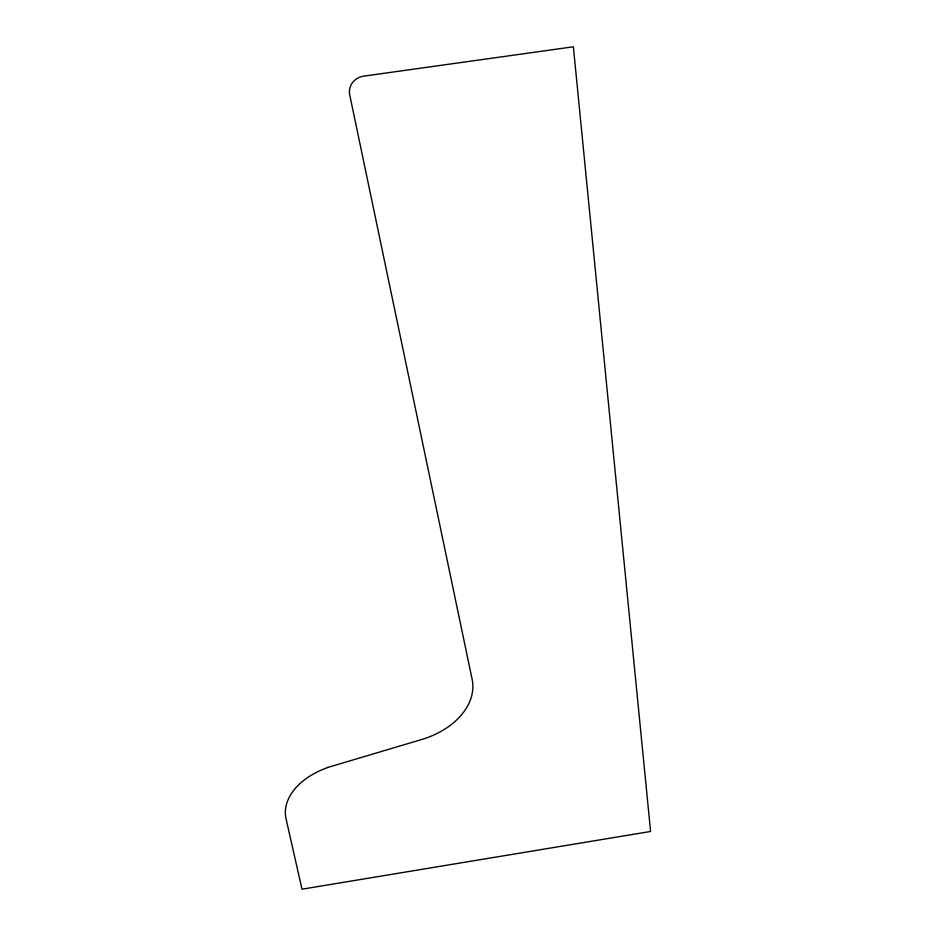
<?xml version="1.0" encoding="UTF-8"?>
<svg xmlns="http://www.w3.org/2000/svg" width="936" height="936" viewBox="0 0 936 936"><rect width="100%" height="100%" fill="white"/><g stroke="black" fill="none" stroke-linecap="round" stroke-linejoin="round"><path stroke-width="1.4" d="M327.647 767.485L323.926 768.982A68.258 44.296 -8.5 0 0 286.065 818.871L301.989 889.2L650.59 831.472L573.37 46.8L363.718 76.144A16.228 15.14 -15.6 0 0 349.678 94.653L472.142 679.372A72.353 50.088 -10 0 1 421.387 739.604L327.647 767.485"/></g></svg>
